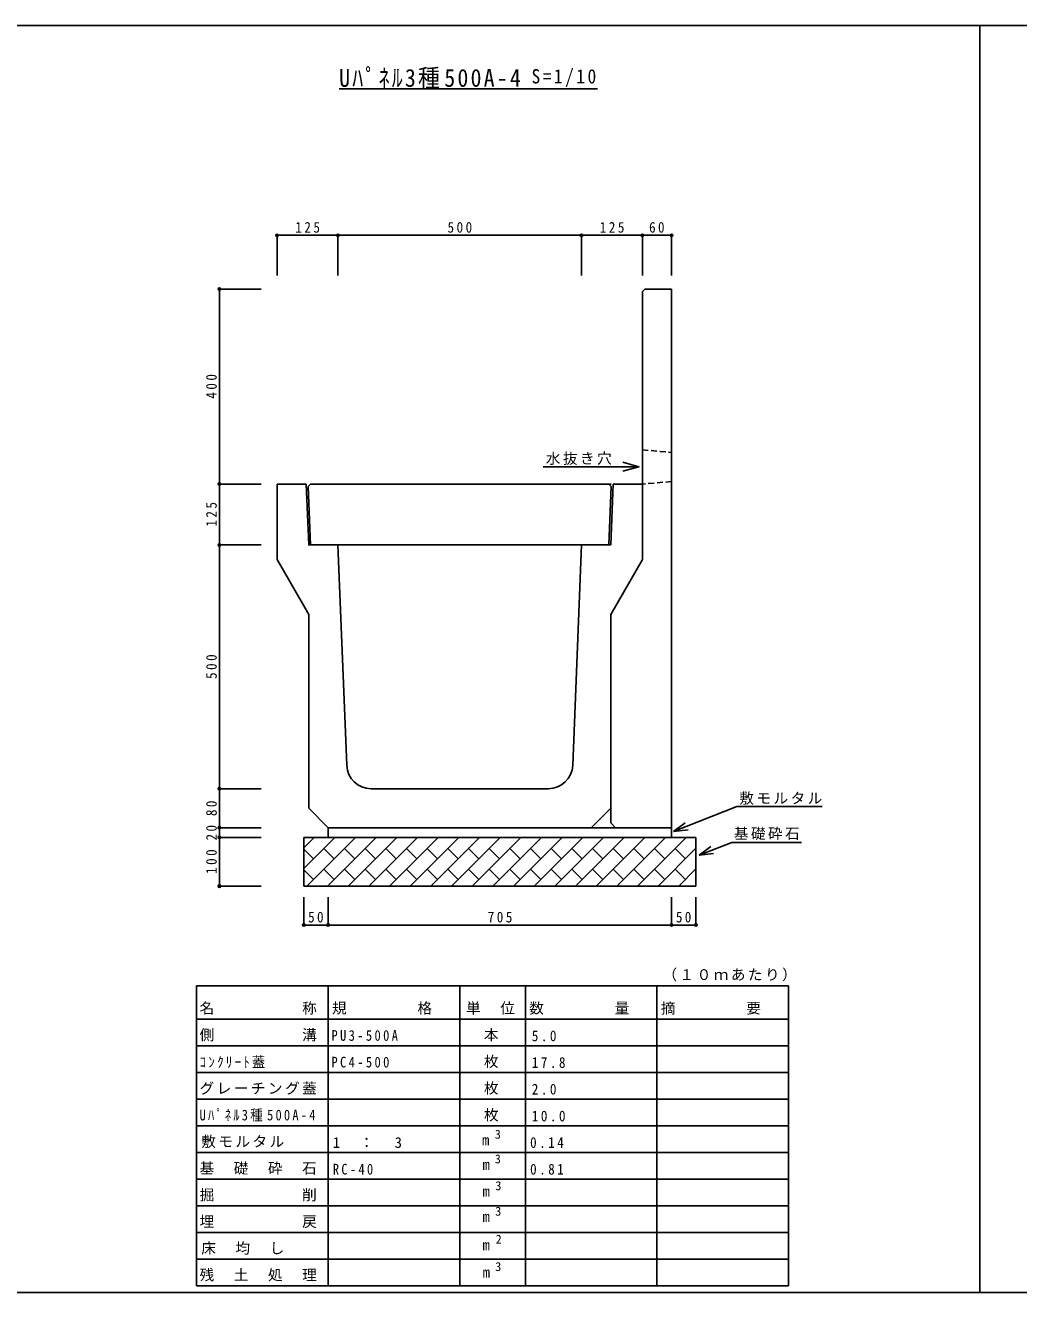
# Model space of a CAD drawing. Units: millimetres at full size, sheet at 1:10. Extents: x -3772 to 4228, y -1145 to 1455.
# Drawn here: x -1731 to 308, y -1145 to 1455 of the extents above; entities that cross this region are included whole.
import ezdxf
from ezdxf.enums import TextEntityAlignment as Align

# ---------------------------------------------------------------- set-up
doc = ezdxf.new("R2010")
doc.units = ezdxf.units.MM
doc.header["$LTSCALE"] = 10
doc.header["$PDMODE"] = 32
doc.header["$PDSIZE"] = 5
doc.linetypes.add('DASHED1', pattern=[1.8, 1.2, -0.6])
doc.layers.add('0-0_通り芯', color=3, linetype='Continuous')
doc.layers.add('0-3_建具', color=7, linetype='Continuous')
doc.styles.add('ＭＳ ゴシック', font='')
doc.styles.get('ＭＳ ゴシック').set_extended_font_data('MS Gothic')

msp = doc.modelspace()

# ---------------------------------------------------------------- linework, layer by layer
at = {"layer": '0-0_通り芯', "color": 2}
for p, q in [((228.1, 1455.3), (228.1, -1144.7)), ((228.1, -1144.7), (4228.1, -1144.7))]:
    msp.add_line(p, q, dxfattribs=at)
at = {"layer": '0-0_通り芯'}
for p, q in [((-459.4, 914.26), (-404.4, 914.26)), ((-404.4, 914.26), (-404.4, -210.74)), ((-1154.4, 514.26), (-1214.4, 514.26)), ((-1214.4, 514.26), (-1214.4, 359.26)), ((-1145.4, 514.26), (-1150.2, 509.26)), ((-1145.4, 389.26), (-1150.2, 509.26)), ((-1145.4, 514.26), (-528.4, 514.26)), ((-533.4, 514.26), (-528.6, 509.26)), ((-533.4, 389.26), (-528.6, 509.26)), ((-524.4, 514.26), (-529.4, 389.26)), ((-524.4, 514.26), (-464.4, 514.26)), ((-464.4, 514.26), (-464.4, 359.26)), ((-1214.4, 359.26), (-1149.4, 246.67)), ((-464.4, 359.26), (-529.4, 246.26)), ((-1149.4, 246.67), (-1149.4, -150.74)), ((-529.4, -180.74), (-529.4, 246.26)), ((-657.44, -110.74), (-1021.36, -110.74)), ((-1109.4, -190.74), (-1149.4, -150.74)), ((-569.4, -190.74), (-529.4, -150.74)), ((-529.4, -180.74), (-519.4, -190.74)), ((-1109.4, -190.74), (-1109.4, -210.74)), ((-1109.4, -190.74), (-519.4, -190.74)), ((-519.4, -190.74), (-404.4, -190.74)), ((-1159.4, -210.74), (-1159.4, -310.74)), ((-1159.4, -210.74), (-354.4, -210.74)), ((-1159.4, -274.4), (-1095.74, -210.74)), ((-1159.4, -231.98), (-1138.16, -210.74)), ((-1153.31, -310.74), (-1053.31, -210.74)), ((-1139.55, -212.13), (-1140.94, -210.74)), ((-1097.13, -254.56), (-1118.34, -233.35)), ((-1110.88, -310.74), (-1010.88, -210.74)), ((-1097.13, -212.13), (-1098.52, -210.74)), ((-1054.7, -254.56), (-1075.91, -233.35)), ((-1068.46, -310.74), (-968.46, -210.74)), ((-1054.7, -212.13), (-1056.09, -210.74)), ((-1012.27, -254.56), (-1033.49, -233.35)), ((-1026.03, -310.74), (-926.03, -210.74)), ((-1012.27, -212.13), (-1013.67, -210.74)), ((-969.85, -254.56), (-991.06, -233.35)), ((-983.61, -310.74), (-883.61, -210.74)), ((-969.85, -212.13), (-971.24, -210.74)), ((-927.42, -254.56), (-948.64, -233.35)), ((-941.18, -310.74), (-841.18, -210.74)), ((-927.42, -212.13), (-928.81, -210.74)), ((-885, -254.56), (-906.21, -233.35)), ((-898.75, -310.74), (-798.75, -210.74)), ((-885, -212.13), (-886.39, -210.74)), ((-842.57, -254.56), (-863.78, -233.35)), ((-856.33, -310.74), (-756.33, -210.74)), ((-842.57, -212.13), (-843.96, -210.74)), ((-800.14, -254.56), (-821.36, -233.35)), ((-813.9, -310.74), (-713.9, -210.74)), ((-800.14, -212.13), (-801.53, -210.74)), ((-757.72, -254.56), (-778.93, -233.35)), ((-771.47, -310.74), (-671.47, -210.74)), ((-757.72, -212.13), (-759.11, -210.74)), ((-715.29, -254.56), (-736.5, -233.35)), ((-729.05, -310.74), (-629.05, -210.74)), ((-715.29, -212.13), (-716.68, -210.74)), ((-672.86, -254.56), (-694.08, -233.35)), ((-686.62, -310.74), (-586.62, -210.74)), ((-672.86, -212.13), (-674.25, -210.74)), ((-630.44, -254.56), (-651.65, -233.35)), ((-644.19, -310.74), (-544.19, -210.74)), ((-630.44, -212.13), (-631.83, -210.74)), ((-588.01, -254.56), (-609.22, -233.35)), ((-601.77, -310.74), (-501.77, -210.74)), ((-588.01, -212.13), (-589.4, -210.74)), ((-545.58, -254.56), (-566.8, -233.35)), ((-559.34, -310.74), (-459.34, -210.74)), ((-545.58, -212.13), (-546.97, -210.74)), ((-503.16, -254.56), (-524.37, -233.35)), ((-516.91, -310.74), (-416.91, -210.74)), ((-503.16, -212.13), (-504.55, -210.74)), ((-460.73, -254.56), (-481.94, -233.35)), ((-474.49, -310.74), (-374.49, -210.74)), ((-460.73, -212.13), (-462.12, -210.74)), ((-418.31, -254.56), (-439.52, -233.35)), ((-432.06, -310.74), (-354.4, -233.08)), ((-418.31, -212.13), (-419.7, -210.74)), ((-375.88, -254.56), (-397.09, -233.35)), ((-375.88, -212.13), (-377.27, -210.74)), ((-354.4, -233.61), (-354.67, -233.35)), ((-354.4, -210.74), (-354.4, -310.74)), ((-1139.55, -254.56), (-1159.4, -234.71)), ((-1139.55, -296.98), (-1159.4, -277.14)), ((-1097.13, -296.98), (-1118.34, -275.77)), ((-1054.7, -296.98), (-1075.91, -275.77)), ((-1012.27, -296.98), (-1033.49, -275.77)), ((-969.85, -296.98), (-991.06, -275.77)), ((-927.42, -296.98), (-948.64, -275.77)), ((-885, -296.98), (-906.21, -275.77)), ((-842.57, -296.98), (-863.78, -275.77)), ((-800.14, -296.98), (-821.36, -275.77)), ((-757.72, -296.98), (-778.93, -275.77)), ((-715.29, -296.98), (-736.5, -275.77)), ((-672.86, -296.98), (-694.08, -275.77)), ((-630.44, -296.98), (-651.65, -275.77)), ((-588.01, -296.98), (-609.22, -275.77)), ((-545.58, -296.98), (-566.8, -275.77)), ((-503.16, -296.98), (-524.37, -275.77)), ((-460.73, -296.98), (-481.94, -275.77)), ((-418.31, -296.98), (-439.52, -275.77)), ((-375.88, -296.98), (-397.09, -275.77)), ((-389.64, -310.74), (-354.4, -275.51)), ((-354.4, -276.04), (-354.67, -275.77)), ((-1159.4, -310.74), (-354.4, -310.74))]:
    msp.add_line(p, q, dxfattribs=at)
at = {"layer": '0-0_通り芯', "linetype": 'DASHED1'}
for p, q in [((-464.4, 584.26), (-404.4, 579.26)), ((-404.4, 519.26), (-464.4, 514.26))]:
    msp.add_line(p, q, dxfattribs=at)
at = {"layer": '0-0_通り芯', "color": 2}
for points in [[(-3771.9, 1455.3), (4228.1, 1455.3), (4228.1, -1144.7)], [(-3771.9, -1144.7), (-1771.9, -1144.7), (228.1, -1144.7)]]:
    msp.add_lwpolyline(points, dxfattribs=at)
at = {"layer": '0-0_通り芯'}
for points in [[(-459.4, 914.26), (-464.4, 909.26), (-464.4, 359.26)], [(-1154.4, 514.26), (-1149.4, 389.26), (-529.4, 389.26)], [(-1071.32, -62.74), (-1089.4, 389.26), (-1092.37, 389.26)], [(-607.48, -62.74), (-589.4, 389.26), (-586.43, 389.26)], [(-464.4, 359.26), (-529.4, 246.67), (-529.4, -150.74)]]:
    msp.add_lwpolyline(points, dxfattribs=at)
for centre, start, end in [((-1021.36, -60.74), 182.2906, 270), ((-657.44, -60.74), 270, 357.70938)]:
    msp.add_arc(centre, 50, start, end, dxfattribs=at)
at = {"layer": '0-3_建具'}
for p, q in [((-1086.9, 1325.3), (-556.23, 1325.3)), ((-1214.4, 1024.68), (-1089.4, 1024.68)), ((-1214.4, 1024.68), (-1214.4, 941.75)), ((-1089.4, 1024.68), (-1089.4, 941.75)), ((-1089.4, 1024.68), (-589.4, 1024.68)), ((-589.4, 1024.68), (-589.4, 941.75)), ((-589.4, 1024.68), (-464.4, 1024.68)), ((-464.4, 1024.68), (-464.4, 941.75)), ((-464.4, 1024.68), (-404.4, 1024.68)), ((-404.4, 1024.68), (-404.4, 941.75)), ((-1332.81, 514.26), (-1332.81, 914.26)), ((-1332.81, 914.26), (-1246.69, 914.26)), ((-471.53, 549.75), (-504.45, 540.56)), ((-1332.81, 389.26), (-1332.81, 514.26)), ((-1332.81, 514.26), (-1246.69, 514.26)), ((-1332.81, 514.26), (-1246.69, 514.26)), ((-1332.81, -110.74), (-1332.81, 389.26)), ((-1332.81, 389.26), (-1246.69, 389.26)), ((-1332.81, -190.74), (-1332.81, -110.74)), ((-1332.81, -110.74), (-1246.69, -110.74)), ((-400.43, -198.28), (-270.53, -147.37)), ((-270.53, -147.37), (-95.34, -147.37)), ((-400.43, -198.28), (-376.28, -180.48)), ((-1332.81, -210.74), (-1332.81, -190.74)), ((-1332.81, -190.74), (-1246.69, -190.74)), ((-400.43, -198.28), (-370.62, -194.94)), ((-1332.81, -310.74), (-1332.81, -210.74)), ((-1332.81, -210.74), (-1246.69, -210.74)), ((-348.1, -247.32), (-280.79, -221.02)), ((-348.1, -247.32), (-323.93, -229.54)), ((-280.79, -221.02), (-137.76, -221.02)), ((-348.1, -247.32), (-318.28, -244)), ((-1332.81, -310.74), (-1246.69, -310.74)), ((-1159.4, -390.5), (-1159.4, -333.19)), ((-1109.4, -390.5), (-1109.4, -333.19)), ((-404.4, -390.5), (-404.4, -333.19)), ((-354.4, -390.5), (-354.4, -333.19)), ((-1159.4, -390.5), (-1109.4, -390.5)), ((-1109.4, -390.5), (-404.4, -390.5)), ((-404.4, -390.5), (-354.4, -390.5)), ((-1379.4, -514.98), (-164.4, -514.98)), ((-1379.4, -514.98), (-1379.4, -1130.58)), ((-1109.4, -514.98), (-1109.4, -1130.58)), ((-839.4, -514.98), (-839.4, -1130.58)), ((-704.4, -514.98), (-704.4, -1130.58)), ((-434.4, -514.98), (-434.4, -1130.58)), ((-164.4, -514.98), (-164.4, -1130.58)), ((-1379.4, -583.38), (-164.4, -583.38)), ((-1379.4, -638.1), (-164.4, -638.1)), ((-1379.4, -692.82), (-164.4, -692.82)), ((-1379.4, -747.54), (-164.4, -747.54)), ((-1379.4, -802.54), (-164.4, -802.54)), ((-1379.4, -856.98), (-164.4, -856.98)), ((-1379.4, -911.7), (-164.4, -911.7)), ((-1379.4, -966.42), (-164.4, -966.42)), ((-1379.4, -1021.14), (-164.4, -1021.14)), ((-1379.4, -1075.86), (-164.4, -1075.86)), ((-1379.4, -1130.58), (-164.4, -1130.58)), ((-1293.9, -1130.58), (-384.9, -1130.58))]:
    msp.add_line(p, q, dxfattribs=at)
msp.add_lwpolyline([(-667.84, 549.75), (-471.53, 549.75), (-504.45, 558.93)], dxfattribs=at)
for p in [(-1214.4, 1024.68), (-1089.4, 1024.68), (-589.4, 1024.68), (-464.4, 1024.68), (-404.4, 1024.68), (-1332.81, 914.26), (-1332.81, 514.26), (-1332.81, 389.26), (-1332.81, -110.74), (-1332.81, -190.74), (-1332.81, -210.74), (-1332.81, -310.74), (-1159.4, -390.5), (-1109.4, -390.5), (-404.4, -390.5), (-354.4, -390.5)]:
    msp.add_point(p, dxfattribs=at)

# ---------------------------------------------------------------- texts
at = {"layer": '0-3_建具', "style": 'ＭＳ ゴシック'}
for p in [(-793.48, -848.72), (-792.58, -899.34), (-792.58, -954.06), (-792.58, -1006.04), (-792.49, -1064.18), (-792.31, -1120.27)]:
    msp.add_text('m', height=21.99, dxfattribs=at).set_placement(p, align=Align.BOTTOM_LEFT)
at = {"layer": '0-3_建具', "color": 4, "style": 'ＭＳ ゴシック'}
for s, p in [('3', (-767.38, -834.36)), ('3', (-767.38, -884.98)), ('3', (-766.21, -940.04)), ('3', (-766.48, -992.3)), ('2', (-765.58, -1049.82)), ('3', (-766.48, -1105.91))]:
    msp.add_text(s, height=18.33, dxfattribs=at).set_placement(p, align=Align.BOTTOM_LEFT)
at = {"layer": '0-3_建具', "color": 3, "insert": (-1086.9, 1325.3), "char_height": 36.66, "attachment_point": 7, "style": 'ＭＳ ゴシック'}
msp.add_mtext('\\T1.2;\\W0.9;Uﾊﾟﾈﾙ3種500A-4', dxfattribs=at)
at = {"layer": '0-3_建具', "attachment_point": 7, "style": 'ＭＳ ゴシック'}
for s, insert, char_height in [('\\T1.28;\\W0.9;S=1/10', (-691.96, 1328.99), 29.33), ('\\T1.38;\\W0.9;125', (-1176.9, 1029.68), 21.99), ('\\T1.38;\\W0.9;500', (-864.4, 1029.68), 21.99), ('\\T1.38;\\W0.9;125', (-551.9, 1029.68), 21.99), ('\\T1.36;\\W0.9;60', (-450.65, 1029.68), 21.99), ('\\T1.17;水抜き穴', (-662.62, 553.31), 21.99), ('\\T1.17;敷モルタル', (-265.3, -143.8), 21.99), ('\\T1.17;基礎砕石', (-276.62, -216.06), 21.99), ('\\T1.36;\\W0.9;50', (-1150.65, -385.5), 21.99), ('\\T1.38;\\W0.9;705', (-781.9, -385.5), 21.99), ('\\T1.36;\\W0.9;50', (-395.65, -385.5), 21.99), ('\\T1.17;（１０ｍあたり）', (-423.15, -506.04), 21.99), ('\\T1.17;名\u3000\u3000\u3000\u3000\u3000称', (-1373.4, -574.44), 21.99), ('\\T1.17;規\u3000\u3000\u3000\u3000格', (-1101.65, -574.44), 21.99), ('\\T1.17;単\u3000位', (-826.4, -574.44), 21.99), ('\\T1.17;数\u3000\u3000\u3000\u3000量', (-696.65, -574.44), 21.99), ('\\T1.17;摘\u3000\u3000\u3000\u3000要', (-426.65, -574.44), 21.99), ('\\T1.17;側\u3000\u3000\u3000\u3000\u3000溝', (-1373.4, -629.16), 21.99), ('\\T1.39;\\W0.85;PU3-500A', (-1102.65, -628.37), 21.99), ('\\T1.17;\u3000本', (-824.65, -629.16), 21.99), ('\\T1.38;\\W0.9;5.0', (-691.4, -629.16), 21.99), ('\\T1.33;\\W0.9;ｺﾝｸﾘｰﾄ蓋', (-1373.4, -683.88), 21.99), ('\\T1.39;\\W0.85;PC4-500', (-1102.65, -683.09), 21.99), ('\\T1.17;\u3000枚', (-824.65, -683.88), 21.99), ('\\T1.38;\\W0.9;17.8', (-691.4, -683.88), 21.99), ('\\T1.17;グレーチング蓋', (-1373.4, -738.6), 21.99), ('\\T1.17;\u3000枚', (-824.65, -738.6), 21.99), ('\\T1.38;\\W0.9;2.0', (-691.4, -738.6), 21.99), ('\\T1.36;\\W0.85;Uﾊﾟﾈﾙ3種500A-4', (-1373.4, -793.6), 21.99), ('\\T1.17;\u3000枚', (-824.65, -793.6), 21.99), ('\\T1.38;\\W0.9;10.0', (-691.4, -793.6), 21.99), ('\\T1.17;敷モルタル', (-1369.9, -848.04), 21.99), ('\\T1.21;1\u3000：\u30003', (-1099.9, -848.04), 21.99), ('\\T1.38;\\W0.9;0.14', (-694.9, -848.04), 21.99), ('\\T1.17;基\u3000礎\u3000砕\u3000石', (-1373.4, -902.76), 21.99), ('\\T1.38;\\W0.85;RC-40', (-1099.9, -902.76), 21.99), ('\\T1.38;\\W0.9;0.81', (-694.9, -902.76), 21.99), ('\\T1.17;掘\u3000\u3000\u3000\u3000\u3000削', (-1373.4, -957.48), 21.99), ('\\T1.17;埋\u3000\u3000\u3000\u3000\u3000戻', (-1373.4, -1012.2), 21.99), ('\\T1.17;床\u3000均\u3000し', (-1369.9, -1066.92), 21.99), ('\\T1.17;残\u3000土\u3000処\u3000理', (-1373.4, -1121.64), 21.99)]:
    msp.add_mtext(s, dxfattribs=dict(at, insert=insert, char_height=char_height))
at = {"layer": '0-3_建具', "char_height": 21.99, "attachment_point": 7, "rotation": 90, "style": 'ＭＳ ゴシック'}
for s, insert in [('\\T1.38;\\W0.9;400', (-1337.81, 689.26)), ('\\T1.38;\\W0.9;125', (-1337.81, 426.76)), ('\\T1.38;\\W0.9;500', (-1337.81, 114.26)), ('\\T1.36;\\W0.9;80', (-1337.81, -166.99)), ('\\T1.36;\\W0.9;20', (-1337.81, -216.99)), ('\\T1.38;\\W0.9;100', (-1337.81, -285.74))]:
    msp.add_mtext(s, dxfattribs=dict(at, insert=insert))

doc.saveas('drawing.dxf')
